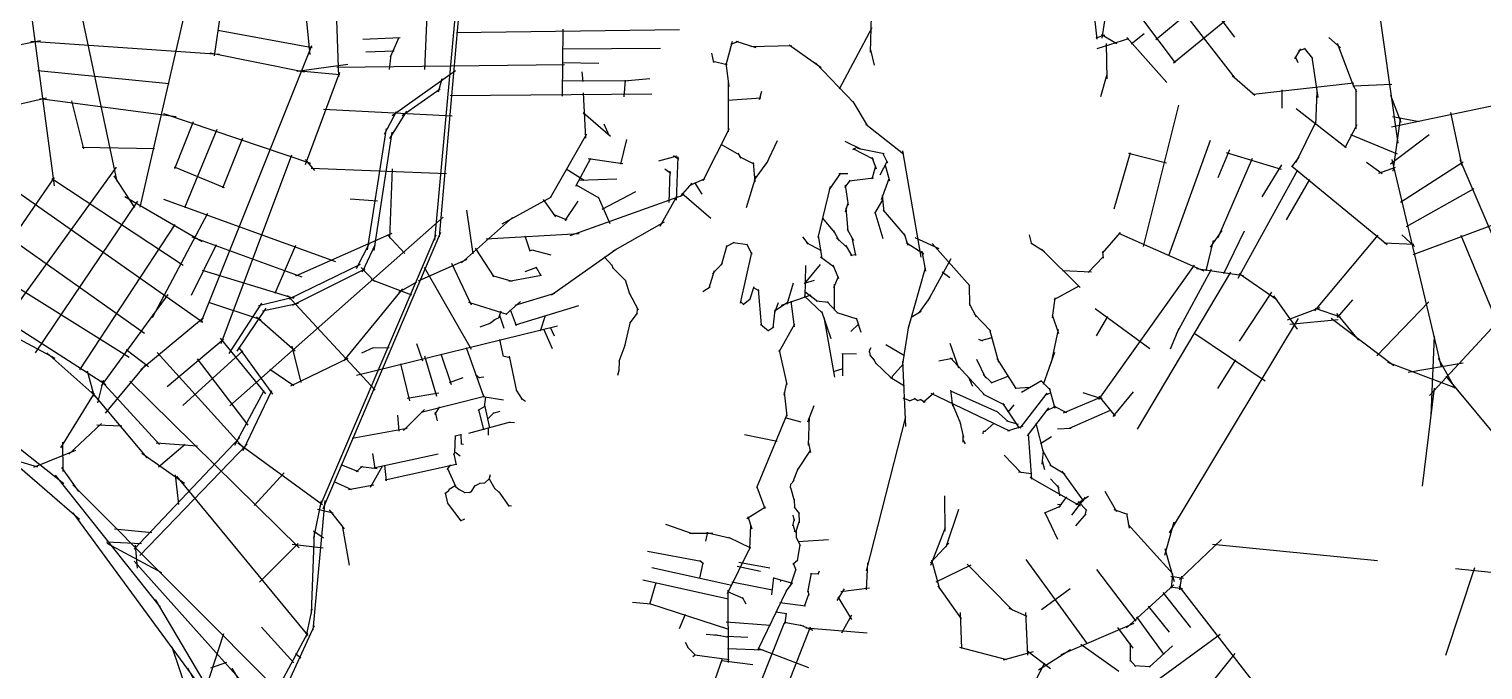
# Model space of a CAD drawing. Header units: inches. Extents: x 723427 to 759408, y 6910722 to 6968430.
# Drawn here: x 741542 to 744859, y 6944207 to 6945670 of the extents above; entities that cross this region are included whole.
import ezdxf

# ---------------------------------------------------------------- set-up
doc = ezdxf.new("R2010")
doc.units = ezdxf.units.IN
doc.header["$MEASUREMENT"] = 0

msp = doc.modelspace()

# ---------------------------------------------------------------- linework, layer by layer
for points in [[(741495.1, 6946093.6), (741599.4, 6945312.2)], [(742478.4, 6945195.8), (742542.5, 6945926.5)], [(742154.9, 6945892.3), (742182.5, 6945611.5)], [(742236.9, 6945886.6), (742248.3, 6945560.5)], [(742467.8, 6945188.1), (742530, 6945870.5)], [(742445.1, 6945577.4), (742454.8, 6945809)], [(740678.4, 6945774), (741805.6, 6944976)], [(741643.3, 6945792.5), (741742.5, 6945321.6)], [(743966.8, 6945749.1), (743978.3, 6945646.8)], [(743990.6, 6945649), (744005.9, 6945753.5)], [(744112.6, 6945646.1), (744227.2, 6945741.8)], [(744207, 6945763.8), (744292.5, 6945651.4)], [(744615.2, 6945758.6), (744665, 6945409)], [(741795.9, 6945263.5), (741902.1, 6945725.6)], [(741965.4, 6945608.2), (741980.1, 6945707.6)], [(744177.8, 6945705.2), (744292.7, 6945557.6)], [(742517.3, 6945661.4), (743026.1, 6945668.5)], [(742759, 6945516.3), (742760.9, 6945669.1)], [(743391.4, 6945533.4), (743465.4, 6945673.3)], [(743461.9, 6945617), (743464.4, 6945698.8)], [(744081.9, 6945691.5), (744157.1, 6945592.6)], [(744153, 6945592.4), (744270.2, 6945688.3)], [(741003.8, 6945530), (741568.3, 6945643.2)], [(741546.7, 6945641.7), (741977, 6945612.4)], [(741972.7, 6945667.1), (742188.1, 6945627.6)], [(742303.8, 6945646.2), (742388.5, 6945650.2)], [(742367, 6945606.4), (742386.9, 6945650.7)], [(743132.2, 6945587.8), (743146.9, 6945641.7)], [(743143.9, 6945635.1), (743160.9, 6945641.8)], [(743154.6, 6945641.9), (743200.2, 6945627.8)], [(743976.5, 6945649.2), (743996.6, 6945656.5)], [(743978.5, 6945624.9), (744050.8, 6945648.1)], [(743988.7, 6945656.8), (744023.4, 6945636.5)], [(743999.7, 6945636.6), (744000.6, 6945556.2)], [(744046.3, 6945650.1), (744137.6, 6945547.4)], [(744056.1, 6945636.1), (744085.7, 6945659.2)], [(744507.6, 6945650.5), (744533.6, 6945626.6)], [(744526.7, 6945637.1), (744564.6, 6945536.6)], [(741935, 6945001), (742187.7, 6945631.7)], [(741955.3, 6945615.6), (742170.3, 6945571.9)], [(742310.5, 6945617.7), (742375, 6945620.1)], [(742364.4, 6945577.6), (742368.3, 6945611)], [(742759, 6945624.4), (742982.9, 6945625.8)], [(743099.4, 6945614.6), (743103.3, 6945593.5)], [(743188.7, 6945629.9), (743282, 6945632.1)], [(743275.9, 6945633.7), (743349.2, 6945581.6)], [(743461.5, 6945622.4), (743470.5, 6945587.1)], [(744429.8, 6945601.9), (744443.2, 6945624.8)], [(744430.3, 6945607.1), (744436.6, 6945593.5)], [(744438, 6945619.9), (744452.4, 6945625.4)], [(744450.8, 6945626.3), (744470, 6945602.3)], [(744468.8, 6945605.7), (744482.4, 6945513.6)], [(741562, 6945575), (741862.2, 6945545.3)], [(742151.8, 6945575.1), (742251.3, 6945565.7)], [(742153.8, 6945573.5), (742269.4, 6945589.1)], [(742173.2, 6945360.3), (742251.1, 6945571)], [(742244.5, 6945582.9), (742764.1, 6945588.6)], [(742370.7, 6945472.1), (742515.3, 6945575)], [(742759.1, 6945593.4), (742842.4, 6945591.5)], [(742803.5, 6945572.3), (742805.7, 6945550.2)], [(743101.9, 6945596.5), (743135.1, 6945588.9)], [(743132.1, 6945592.1), (743138.6, 6945538.4)], [(743336.3, 6945592.5), (743423.6, 6945501.4)], [(744650.6, 6945446.8), (745234.1, 6945568.7)], [(742476.2, 6945526.2), (742484.4, 6945556.5)], [(742757.3, 6945551.3), (742909.8, 6945552)], [(742899.6, 6945551.2), (742958.1, 6945556.5)], [(742899.7, 6945515.2), (742902.8, 6945552.7)], [(743137.5, 6945435.3), (743138.1, 6945549.8)], [(743987.3, 6945515.8), (744002, 6945566.8)], [(744286.9, 6945563.5), (744338.4, 6945519.1)], [(744334.9, 6945520.8), (744564, 6945547.1)], [(744559.9, 6945547.3), (744570.6, 6945526.5)], [(744562.5, 6945540), (744650.7, 6945543.5)], [(741189.9, 6945527.1), (741939.1, 6945000.6)], [(741352.2, 6945460), (741582, 6945512.6)], [(741566.8, 6945511.4), (741878, 6945469.8)], [(741638.8, 6945505.9), (741666.7, 6945396.2)], [(742393.5, 6945472.2), (742480.2, 6945532.9)], [(742503.1, 6945518), (742962.7, 6945521.7)], [(742806.7, 6945524.3), (742811.6, 6945420.8)], [(743136.5, 6945507.3), (743211.7, 6945512.3)], [(743208.3, 6945509.2), (743213.7, 6945527.8)], [(743421.3, 6945504.1), (743453.8, 6945449.5)], [(744399.8, 6945531.1), (744399.9, 6945489.1)], [(744477.3, 6945451.2), (744481, 6945527.4)], [(744569.3, 6945441.6), (744569.5, 6945532.3)], [(744647.7, 6945518.7), (744671.8, 6945457.4)], [(741849.1, 6945476.8), (742184.3, 6945363.9)], [(742213.7, 6945486.9), (742507.2, 6945471.6)], [(742353.5, 6945429.6), (742380.2, 6945481.5)], [(742365.4, 6945419.8), (742403.8, 6945482)], [(742806.6, 6945478.8), (742868.6, 6945425.5)], [(744084.3, 6945173.4), (744164.8, 6945496.2)], [(744432.6, 6945488.2), (744546.7, 6945399.4)], [(744652.3, 6945469.8), (744713.2, 6945458.7)], [(744784.7, 6945478.8), (744810.9, 6945357.3)], [(741875.2, 6945351.2), (741917.4, 6945458.5)], [(741897.7, 6945262.1), (741971.4, 6945441.1)], [(742314.2, 6945166), (742358, 6945442.6)], [(742853.3, 6945453.2), (742865, 6945427.5)], [(743080.1, 6945323.9), (743139.9, 6945443)], [(743451, 6945452.7), (743537.1, 6945385)], [(744432.9, 6945365.6), (744478.7, 6945458.8)], [(744544.4, 6945399.1), (744571.9, 6945452.1)], [(744654.4, 6945345), (744670.8, 6945464.5)], [(741984.4, 6945307.4), (742030.3, 6945421.2)], [(742329.5, 6945164.3), (742371, 6945434.1)], [(742731.9, 6945285.2), (742814.6, 6945430.8)], [(742891.9, 6945361.2), (742905.8, 6945417.8)], [(743120.1, 6945407.2), (743161.5, 6945383.5)], [(743224.3, 6945362), (743249.7, 6945415.4)], [(743403, 6945413.6), (743440.6, 6945395.2)], [(744142.5, 6945153.2), (744237.7, 6945416.2)], [(744557.1, 6945428.8), (744663.4, 6945384.5)], [(744647.9, 6945362.3), (744736.3, 6945429.3)], [(744736.7, 6944833.4), (745288.4, 6945428.9)], [(741663.8, 6945400.3), (741828.4, 6945397.2)], [(741980.3, 6944952.4), (742141.9, 6945382.8)], [(742172.3, 6945372.2), (742193.2, 6945347)], [(742789.8, 6945311), (742824, 6945375)], [(742817.6, 6945373.9), (742896.7, 6945363)], [(742978.9, 6945369.2), (743020.9, 6945380.6)], [(743012.7, 6945381.3), (743024.6, 6945372.6)], [(743019.3, 6945279.1), (743022.8, 6945378.3)], [(743158.9, 6945386.3), (743165.7, 6945375.2)], [(743162, 6945378.7), (743195.8, 6945362.3)], [(743421.8, 6945395), (743432.1, 6945400.7)], [(743421.8, 6945396.9), (743468.6, 6945373)], [(743432.4, 6945397.7), (743492.6, 6945385.5)], [(743465.1, 6945376.9), (743474.6, 6945350.8)], [(743488.8, 6945387.1), (743500.4, 6945364.7)], [(743534.5, 6945391.9), (743576.4, 6945148.9)], [(744017.5, 6945259.1), (744054.6, 6945388.1)], [(744050.5, 6945386.5), (744136.7, 6945364.3)], [(744254.5, 6945330.6), (744281.7, 6945394.9)], [(744254.6, 6945194.1), (744333, 6945374.9)], [(744273.1, 6945387.9), (744398.9, 6945349.8)], [(744422.7, 6945355.5), (744439.8, 6945377.1)], [(744651.1, 6945371.6), (744763.3, 6944898.4)], [(744806, 6945372.1), (744917.8, 6945111)], [(741487.1, 6945001.7), (741741.7, 6945354.8)], [(741873.2, 6945355.5), (741987.1, 6945307.8)], [(742186.1, 6945352.1), (742494.4, 6945339.8)], [(742365, 6945192.5), (742371.6, 6945350.8)], [(742767.8, 6945350.6), (742808.6, 6945324.8)], [(742992.9, 6945350.6), (743006.5, 6945340.8)], [(743002.3, 6945273.7), (743004.9, 6945345.1)], [(743194, 6945364.9), (743197.6, 6945321)], [(743196.8, 6945325.9), (743227.6, 6945367.4)], [(743368.2, 6945303.8), (743393.8, 6945340.8)], [(743389.9, 6945339.8), (743410.1, 6945339.8)], [(743465.6, 6945327.5), (743474.1, 6945357.4)], [(743484, 6945336.6), (743500.2, 6945368.6)], [(743495.1, 6945359.2), (743504.9, 6945323.1)], [(744300.7, 6945101.3), (744436.9, 6945348.5)], [(744355.4, 6945286.5), (744400.3, 6945360)], [(744422.4, 6945357.8), (744640.4, 6945177.8)], [(744593.2, 6945365.7), (744628.6, 6945339.7)], [(744621.6, 6945340.8), (744659.4, 6945354.4)], [(744670.9, 6945274.8), (744813.6, 6945366.9)], [(741432.9, 6945089), (741600, 6945330.5)], [(741594.4, 6945328.5), (741893.8, 6945130.8)], [(741736, 6945334.9), (741782.5, 6945262.1)], [(742790.5, 6945314.2), (742842, 6945284.6)], [(742796.3, 6945324.9), (742883.1, 6945328.2)], [(743028.5, 6945287.3), (743055.2, 6945317.7)], [(743048.8, 6945312.6), (743084.5, 6945328.4)], [(743060.2, 6945319.4), (743077.3, 6945292.5)], [(743178.6, 6945262.1), (743201.2, 6945334.3)], [(743342.2, 6945194.2), (743370.9, 6945310.6)], [(743403.4, 6945307.9), (743416.1, 6945324.7)], [(743404, 6945313.3), (743410.6, 6945267.8)], [(743413, 6945323.1), (743468.4, 6945329.8)], [(743486.9, 6945281), (743504.6, 6945328.5)], [(744410.7, 6945234.5), (744463.7, 6945326.3)], [(744684.2, 6945218.7), (744838.7, 6945306)], [(741557.1, 6944931), (741790.4, 6945277.1)], [(741760.6, 6945287.9), (741937.2, 6945184.7)], [(741849.2, 6945281.2), (742241.4, 6945139.1)], [(742274.8, 6945282.4), (742337.1, 6945277.7)], [(742621.2, 6945225.2), (742733.8, 6945287)], [(742715.1, 6945280.9), (742743.2, 6945241.1)], [(742765.4, 6945232.5), (742794.7, 6945276.8)], [(742776.3, 6945198.9), (743033.9, 6945290.5)], [(742840.2, 6945286.4), (742866.8, 6945225.7)], [(742849.7, 6945259), (742926.4, 6945299)], [(742982.3, 6945219.6), (743020.8, 6945289.3)], [(743031.4, 6945294.8), (743097.9, 6945238.4)], [(743404.5, 6945252.6), (743410.9, 6945272.7)], [(743471.5, 6945248.4), (743490, 6945280.2)], [(743488.1, 6945290), (743492.4, 6945252.4)], [(741824.2, 6945011.5), (741950.5, 6945249.8)], [(742000.5, 6944809.8), (742487.1, 6945240)], [(742528.5, 6945136.4), (742645, 6945239.9)], [(742540.1, 6945256.3), (742554.4, 6945156.8)], [(742737.6, 6945247.4), (742768.7, 6945234)], [(743351.6, 6945239.2), (743380, 6945205.7)], [(743405.8, 6945261.3), (743409.9, 6945208.2)], [(743471.7, 6945252.2), (743489.9, 6945191.5)], [(743490.3, 6945256.5), (743540.3, 6945198.6)], [(744699.4, 6945155.1), (744940.8, 6945244.8)], [(741658.1, 6944891.8), (741875.5, 6945223.4)], [(742150.7, 6945106.3), (742370.5, 6945203.7)], [(742212.9, 6944576), (742481.3, 6945206.5)], [(742874.3, 6945162.7), (742992, 6945229.6)], [(743377.5, 6945209.9), (743389.3, 6945187.3)], [(743408.4, 6945213.2), (743422.7, 6945187.4)], [(743991.2, 6945158.3), (744032.2, 6945205.4)], [(744027.7, 6945204.2), (744221.9, 6945118.3)], [(744237.6, 6945172.1), (744264.3, 6945210.2)], [(744267.5, 6945111.8), (744314.6, 6945209.1)], [(741359.6, 6945177.7), (741771, 6944920.9)], [(741913, 6945062.1), (741969.7, 6945178.2)], [(741913.5, 6945195.5), (742164.2, 6945104.5)], [(742103.5, 6945066.8), (742150.5, 6945176.7)], [(742206.2, 6944581.2), (742471.1, 6945200.3)], [(742289, 6945123), (742319.7, 6945182.9)], [(742302.7, 6945115.8), (742332.1, 6945177.2)], [(742360.1, 6945200), (742399.7, 6945157.5)], [(742585.1, 6945190.8), (742797, 6945203.1)], [(742673.3, 6945197.7), (742685, 6945163.2)], [(743121.6, 6945130.8), (743134.6, 6945176.2)], [(743132.8, 6945173.6), (743151.5, 6945183.1)], [(743148.3, 6945182.3), (743181, 6945178.3)], [(743178.9, 6945179.5), (743191.1, 6945156.3)], [(743307, 6945195.7), (743319.7, 6945178.8)], [(743315.1, 6945182.8), (743349.3, 6945164.1)], [(743342.3, 6945198.6), (743351.1, 6945146.4)], [(743384.5, 6945193.2), (743409.7, 6945169.5)], [(743404.6, 6945176.5), (743418.9, 6945151.9)], [(743419.3, 6945194.2), (743427.8, 6945153.1)], [(743538.6, 6945202.5), (743547, 6945176.5)], [(743543.5, 6945182.2), (743583.1, 6945156.4)], [(743563, 6945193.8), (743617.5, 6945168.9)], [(743602.2, 6945180.4), (743688, 6945083.5)], [(743823.5, 6945200.2), (743829.2, 6945178.8)], [(743827.2, 6945182), (743859, 6945162.2)], [(744227.4, 6945117.8), (744244, 6945187.3)], [(744475.1, 6945026.7), (744620.1, 6945199.1)], [(744633.2, 6945181.6), (744701.4, 6945179)], [(744674, 6945199.7), (744702.6, 6945173.8)], [(744808.8, 6945199.2), (744884.1, 6945015.8)], [(742431, 6945094.8), (742541.9, 6945144.4)], [(742559.8, 6945169.4), (742602.4, 6945104.4)], [(742684.1, 6945163.5), (742690.7, 6945165.9)], [(742689.3, 6945165.8), (742732.2, 6945154.4)], [(742733.9, 6945063), (742881.4, 6945167.3)], [(742854.1, 6945149.6), (742872.2, 6945130.3)], [(743165.4, 6945044.1), (743190.9, 6945160.1)], [(743347.5, 6945150), (743378.7, 6945127.1)], [(743416.2, 6945153.4), (743429.1, 6945155.4)], [(743579.2, 6945162.9), (743587.5, 6945117.5)], [(743593.2, 6945050), (743645.8, 6945146.1)], [(743851.9, 6945167.3), (743940.2, 6945079.7)], [(743958.6, 6945114.2), (743992.7, 6945149.6)], [(743991.2, 6945162.2), (743992.5, 6945146.7)], [(741937.3, 6945119.8), (742146.4, 6945055.5)], [(742135.9, 6945054.1), (742298.4, 6945133.1)], [(742143.5, 6945039.6), (742309.1, 6945122.8)], [(742299.9, 6945125.7), (742330, 6945093.6)], [(742443.8, 6945126.1), (742551.1, 6944939.5)], [(742506, 6945135.7), (742551.1, 6945040.1)], [(742599, 6945107.2), (742644.1, 6945094)], [(742636.8, 6945094.5), (742711.3, 6945108.3)], [(742673.8, 6945116.7), (742700.5, 6945126.6)], [(742698, 6945127.4), (742709.5, 6945107.1)], [(742870.8, 6945132.4), (742875, 6945123.1)], [(742873.3, 6945125.8), (742903.7, 6945095.1)], [(743093.9, 6945079.2), (743105.6, 6945118.6)], [(743101.6, 6945111.3), (743124.2, 6945135.2)], [(743311.1, 6945088.5), (743348, 6945132.4)], [(743312.4, 6945056.8), (743314.2, 6945130.3)], [(743376, 6945131.8), (743388.5, 6945100.3)], [(743378.2, 6945079.7), (743388.6, 6945105.1)], [(743548.6, 6944988.1), (743587.3, 6945124.6)], [(743625.1, 6945115.5), (743642.6, 6945103.1)], [(743899.6, 6945118.7), (743965.6, 6945115.6)], [(743983, 6944824.5), (744200.6, 6945130.7)], [(744070.5, 6944756.8), (744283.5, 6945114.6)], [(744159.6, 6944974.2), (744239.7, 6945121.5)], [(744205.8, 6945123.6), (744313, 6945107.4)], [(744302.4, 6945112.1), (744388.5, 6945052.8)], [(742261.4, 6944913.3), (742395.1, 6945076.9)], [(742322.8, 6945097.8), (742414.5, 6945062.9)], [(742385.7, 6945069.4), (742426.6, 6945092.5)], [(742902.4, 6945097.2), (742912.3, 6945065.6)], [(743079.3, 6945071.1), (743096, 6945081.8)], [(743186.5, 6945051.7), (743196.2, 6945082.2)], [(743194, 6945079.9), (743206.7, 6945073.4)], [(743205.6, 6945075.7), (743212, 6944994.4)], [(743271.4, 6945042.1), (743285.9, 6945090.5)], [(743311.2, 6945089.5), (743334.3, 6945096.9)], [(743311.8, 6945070.7), (743340.7, 6945048.5)], [(743379.6, 6945028.4), (743379.6, 6945087.2)], [(743686.8, 6945085.8), (743687.7, 6945039.2)], [(743880.9, 6945052.6), (743937.5, 6945083.6)], [(741331.2, 6945063.5), (741600.9, 6944918.3)], [(741420.7, 6945048.5), (741717.3, 6944858.7)], [(741707.7, 6944855.2), (741859.8, 6945063.8)], [(741951.4, 6945046.6), (742071, 6945006.6)], [(741998.7, 6944929), (742073.6, 6945043.9)], [(742065.5, 6945038.9), (742148, 6945058.5)], [(742075, 6945026.3), (742157, 6945044.5)], [(742132, 6945062), (742331.8, 6944845.9)], [(742544.7, 6945046.1), (742632.3, 6945019.2)], [(742629.8, 6945018), (742663.2, 6945047.7)], [(742651.4, 6945039.9), (742741.8, 6945066.8)], [(742652.1, 6944994.7), (742796.5, 6945038.5)], [(742910.7, 6945068.9), (742931.9, 6945028.9)], [(743165.1, 6945048.1), (743172.8, 6945040.6)], [(743171.2, 6945040.9), (743187.6, 6945053.7)], [(743243, 6945027), (743274, 6945047.1)], [(743243.2, 6945023), (743252.1, 6945046)], [(743259.1, 6945039.8), (743326.4, 6945063.5)], [(743280.2, 6945048.9), (743288, 6944989.8)], [(743310.8, 6945061.1), (743352.4, 6945021.4)], [(743337.5, 6945049.5), (743365.9, 6945046.1)], [(743362.5, 6945047.6), (743387.6, 6945021.3)], [(743572.8, 6945022.3), (743598.1, 6945057.4)], [(743687, 6945043.2), (743702.5, 6945013)], [(743877.2, 6945010.5), (743883.3, 6945056.2)], [(744303.6, 6944957.3), (744377.2, 6945068.9)], [(744381, 6945060.7), (744435.1, 6944985.1)], [(744526.9, 6945011.2), (744561.9, 6945051.6)], [(744617, 6944923.8), (744735.1, 6945047.1)], [(741797.2, 6944892.7), (741940, 6945011.4)], [(742017.3, 6944935), (742083.3, 6945032.7)], [(742061.4, 6945013.2), (742149.6, 6944935.1)], [(742592.9, 6944997.8), (742604.7, 6945007.2)], [(742603.2, 6945006.3), (742617.9, 6945013.1)], [(742613.9, 6945010.5), (742619.3, 6945026.5)], [(742615.3, 6945016.6), (742625.3, 6944987.5)], [(742639.8, 6945029.8), (742653.7, 6944993.5)], [(742708.9, 6944980.9), (742720.4, 6945016.4)], [(742913.2, 6944999.2), (742930.5, 6945021.4)], [(742929.6, 6945019.2), (742930.6, 6945032.6)], [(743239.4, 6944987.9), (743244.5, 6945029.2)], [(743350.1, 6945026), (743371.1, 6944963.4)], [(743355.5, 6945012.2), (743379.8, 6944875.7)], [(743385.1, 6945022.5), (743430.7, 6945008.3)], [(743428.8, 6945010.9), (743439.9, 6944977.9)], [(743554.9, 6945011.9), (743577.1, 6945025.6)], [(743698, 6945019.9), (743736.1, 6944980.2)], [(743876, 6945017.7), (743890.3, 6944975.2)], [(743974.3, 6945032.2), (744098.7, 6944941)], [(743977.4, 6944969.4), (744003.2, 6945013.5)], [(744143.5, 6944520.1), (744438.4, 6945009.1)], [(744412.7, 6945006.5), (744487.3, 6945034.5)], [(744418.1, 6944996.5), (744528.9, 6945007.2)], [(744476.5, 6945032.6), (744533.2, 6945013.2)], [(744513, 6945009.6), (744655.4, 6944901.8)], [(744524.5, 6945020.7), (744575.3, 6944959.9)], [(742289.2, 6944879.8), (742748, 6944992.2)], [(742571.7, 6944990.1), (742594.3, 6944998.7)], [(742715.7, 6944985.8), (742735.5, 6944940.7)], [(742731.3, 6944989.5), (742740.3, 6944969.9)], [(742901.3, 6944945.7), (742914.1, 6945001.2)], [(743210.7, 6944996.6), (743229.1, 6944980.9)], [(743227.2, 6944980.8), (743241.1, 6944990.1)], [(743253.2, 6944932.9), (743289.2, 6944996.7)], [(743416.8, 6944979.2), (743434.7, 6944996.6)], [(743534.7, 6944900.2), (743549.2, 6944992.2)], [(743733.5, 6944984), (743753.6, 6944909.7)], [(743874.7, 6944908.9), (743890.3, 6944984.1)], [(744146.5, 6944940.1), (744165.8, 6944987.5)], [(744199.7, 6944976.5), (744362.2, 6944866.8)], [(741764.1, 6944938.7), (741814.7, 6944900)], [(741857.2, 6944853.8), (741986.2, 6944962.3)], [(741978, 6944964.3), (742081.6, 6944837.3)], [(742020, 6944943.4), (742097.5, 6944836.6)], [(742141.7, 6944945.8), (742162.2, 6944862.9)], [(742301.8, 6944930.8), (742328.4, 6944942.9)], [(742326.4, 6944942.6), (742363.5, 6944942.9)], [(742426.4, 6944952.1), (742439.5, 6944912.7)], [(742539.6, 6944943.2), (742580, 6944830)], [(742615.6, 6944961.2), (742624.1, 6944922.7)], [(742888.5, 6944912), (742902, 6944948.1)], [(743459.7, 6944931.7), (743460.5, 6944938.4)], [(743459.8, 6944936.2), (743463.1, 6944943.1)], [(743496.7, 6944950.1), (743539.3, 6944924.7)], [(743642.6, 6944953), (743662.5, 6944896.3)], [(743708.3, 6944962.1), (743717.3, 6944958.4)], [(743713.4, 6944958.9), (743739, 6944966)], [(744740.9, 6944788.1), (744748.1, 6944969.2)], [(741582.7, 6944930.6), (741692.7, 6944833.8)], [(741834.3, 6944931.5), (742029.8, 6944715.5)], [(741893.2, 6944810.6), (742029.7, 6944935.7)], [(741925.7, 6944917.1), (742041.3, 6944765.8)], [(742139.3, 6944855.9), (742269.9, 6944918.8)], [(742389.8, 6944905.9), (742409.8, 6944821.4)], [(742444, 6944924.2), (742472.1, 6944831.7)], [(742481.9, 6944928.3), (742505.4, 6944858.7)], [(742622.7, 6944924.2), (742639.6, 6944920.5)], [(742637.6, 6944923.1), (742654.6, 6944843.3)], [(742888.2, 6944889.2), (742888.9, 6944913.5)], [(743253.7, 6944937), (743271, 6944858.8)], [(743396.1, 6944929.4), (743430.2, 6944928.7)], [(743398.3, 6944878.5), (743398.3, 6944929.6)], [(743459.7, 6944933), (743461.3, 6944923.6)], [(743460.6, 6944925.3), (743470.4, 6944914.1)], [(743468.9, 6944916.4), (743474.4, 6944905.7)], [(743473.1, 6944907.8), (743507.8, 6944874.6)], [(743511.1, 6944876.5), (743536.6, 6944905)], [(743534.5, 6944912.1), (743541.9, 6944762.7)], [(743617.8, 6944912.4), (743648.6, 6944918.5)], [(743644.4, 6944919.7), (743722.5, 6944833.9)], [(743703.3, 6944916.2), (743724.1, 6944874)], [(743750.3, 6944917.7), (743793.6, 6944849.5)], [(743856.3, 6944859.7), (743882.1, 6944932.5)], [(744254.1, 6944849.5), (744295.1, 6944914.9)], [(744641.4, 6944909.3), (744798.7, 6944850.6)], [(744688.1, 6944886.7), (744813.5, 6944908.4)], [(744757, 6944918.6), (744794.4, 6944849.9)], [(741675.2, 6944889.9), (741690.8, 6944831.1)], [(741717, 6944793), (741807.5, 6944902.2)], [(742091.9, 6944893.2), (742146.1, 6944856.6)], [(742501.5, 6944863.4), (742532.6, 6944874.2)], [(742560.5, 6944881.5), (742569.5, 6944873.7)], [(742567.2, 6944874.7), (742579.9, 6944876.3)], [(742885.4, 6944879.6), (742888.5, 6944891.6)], [(743377.1, 6944888.4), (743399.3, 6944895)], [(743506.9, 6944875.3), (743539.6, 6944855.9)], [(743511.4, 6944871.7), (743511.9, 6944878.6)], [(743684.6, 6944877.2), (743694.5, 6944855)], [(743718.6, 6944881.5), (743738.3, 6944862.1)], [(743736.8, 6944862.3), (743775.8, 6944877.8)], [(744773.9, 6944877.8), (744913.6, 6944710.4)], [(741614.9, 6944713.9), (741691.9, 6944838.8)], [(741684.1, 6944842.5), (741810.6, 6944691.4)], [(741699.2, 6944816.7), (741711.9, 6944868.6)], [(741706.6, 6944867.1), (741839.7, 6944721.7)], [(741772.3, 6944866.2), (742158.6, 6944486.3)], [(742011.5, 6944720.5), (742078.7, 6944844.8)], [(742030.4, 6944708.3), (742096.5, 6944845.2)], [(742404.7, 6944827.4), (742477, 6944839.5)], [(742653.8, 6944845.9), (742667.1, 6944824.3)], [(743264.6, 6944834.6), (743271, 6944862.6)], [(743265.2, 6944841.3), (743270.6, 6944786.4)], [(743581.7, 6944818.1), (743606.2, 6944839.9)], [(743599.5, 6944839.1), (743779.2, 6944752.8)], [(743644.1, 6944844.1), (743751.2, 6944796.5)], [(743644.5, 6944845.3), (743649, 6944809.1)], [(743791.8, 6944850.4), (743826.3, 6944852.5)], [(743802.9, 6944759.2), (743865.1, 6944838.9)], [(743806.6, 6944841.4), (743852.1, 6944868)], [(743850.3, 6944868), (743872.3, 6944845.9)], [(743859.9, 6944834.3), (743873.6, 6944840.5)], [(743869.2, 6944851.3), (743882.1, 6944804.8)], [(743945.9, 6944840.7), (743990.3, 6944826.1)], [(744015.4, 6944785.8), (744061.5, 6944841.7)], [(744721.3, 6944626.9), (744748.6, 6944850.2)], [(742436.4, 6944795.6), (742580.9, 6944831.7)], [(742468.3, 6944790.3), (742479.2, 6944807.6)], [(742567.1, 6944800.3), (742582.8, 6944809.2)], [(742577.3, 6944830.9), (742624.8, 6944823.9)], [(742581.5, 6944811.4), (742593, 6944760.1)], [(742581.6, 6944807.8), (742584.3, 6944830.3)], [(742665.4, 6944826.5), (742674.8, 6944820.7)], [(743319.2, 6944773.7), (743333, 6944810.7)], [(743535.8, 6944828.1), (743552, 6944821.7)], [(743550.4, 6944821.7), (743563.9, 6944826.9)], [(743561.7, 6944827.3), (743569.6, 6944822.1)], [(743568.4, 6944822.4), (743576.9, 6944824.6)], [(743575.2, 6944825), (743586.6, 6944818.2)], [(743646.3, 6944818.7), (743666.8, 6944769.7)], [(743718.6, 6944836.7), (743767.8, 6944811.9)], [(743763.2, 6944815.9), (743801, 6944759.2)], [(743776.1, 6944795.5), (743789.2, 6944811.9)], [(743819.9, 6944741.1), (743868.7, 6944805.3)], [(743862.3, 6944798.5), (743884.6, 6944808.9)], [(743879.2, 6944810), (743909.1, 6944794.7)], [(743902.3, 6944793.9), (743989.1, 6944830.5)], [(743982.8, 6944831.8), (744019.8, 6944786.1)], [(742382.9, 6944788.4), (742385.6, 6944752.3)], [(742396.3, 6944753.9), (742444, 6944801.8)], [(742469, 6944795.3), (742473.4, 6944776)], [(742545.6, 6944747.5), (742640.4, 6944773.3)], [(742567.8, 6944801.4), (742579.1, 6944755.3)], [(742588.4, 6944779.3), (742603.6, 6944794.6)], [(742601, 6944792.9), (742617.2, 6944797.9)], [(742637.5, 6944772.9), (742649.9, 6944772.2)], [(743202.5, 6944623.4), (743270.7, 6944788.9)], [(743266.3, 6944783), (743303.2, 6944773.2)], [(743320.7, 6944720.1), (743322.3, 6944784.3)], [(743452.8, 6944433.8), (743542.3, 6944785.2)], [(743665, 6944776.5), (743674.2, 6944738)], [(743749.3, 6944798), (743776, 6944773.9)], [(743772, 6944776), (743798.7, 6944767.8)], [(743915.5, 6944758.6), (744009.6, 6944800.1)], [(741435.2, 6944742.9), (741657.5, 6944551)], [(741445.6, 6944771.9), (741622, 6944632.7)], [(741632.7, 6944699.4), (741707.4, 6944769.9)], [(741697.1, 6944766.9), (741754.3, 6944764.2)], [(742279.1, 6944735.9), (742405, 6944759.2)], [(742513.6, 6944703.7), (742514.9, 6944742.1)], [(742513.8, 6944741.4), (742527.7, 6944744.6)], [(742527.4, 6944745.2), (742527.8, 6944722.1)], [(742590.4, 6944743), (742590.6, 6944760.3)], [(743174.3, 6944744.7), (743248.7, 6944729.5)], [(743673.4, 6944727.2), (743673.4, 6944744.8)], [(743718.5, 6944746.1), (743719.2, 6944752.3)], [(743718.7, 6944752), (743724.4, 6944752.4)], [(743723.5, 6944752), (743744.2, 6944770.7)], [(743775.1, 6944753.2), (743810.3, 6944764.1)], [(743821.5, 6944745.8), (743828.7, 6944642.3)], [(743839.1, 6944769.4), (743856.4, 6944701)], [(743849.5, 6944723.9), (743875, 6944740.2)], [(743888.1, 6944757.1), (743919.6, 6944759.3)], [(741552.9, 6944670.2), (741649.2, 6944708.4)], [(741618.5, 6944727.2), (741619.6, 6944660.3)], [(741782.2, 6944483.2), (742022.8, 6944737.6)], [(741795.2, 6944468.3), (742039.7, 6944722.3)], [(741832.4, 6944725.7), (741926.5, 6944718.7)], [(741837.8, 6944670.9), (741898.6, 6944722.7)], [(742018.8, 6944725.5), (742211.7, 6944584.9)], [(742527.5, 6944723.2), (742533.3, 6944722.1)], [(743295.1, 6944663), (743325, 6944707.8)], [(743319.9, 6944727.7), (743324.7, 6944703.4)], [(743672.4, 6944732.7), (743678, 6944723)], [(743853.6, 6944676.5), (743856.4, 6944707)], [(743853.8, 6944708.4), (743873.3, 6944673.6)], [(741488.1, 6944693.1), (741561.4, 6944670.6)], [(741799.2, 6944702.2), (741897.1, 6944633.2)], [(742253.4, 6944676.3), (742293.1, 6944660)], [(742321.3, 6944624.6), (742349.3, 6944673.8)], [(742324.8, 6944667.5), (742475.2, 6944700.7)], [(742325.5, 6944700.9), (742331, 6944667.2)], [(742353, 6944674.9), (742356.9, 6944638.9)], [(742354.7, 6944640.8), (742516.9, 6944676.7)], [(742496.2, 6944664.8), (742504.4, 6944675.3)], [(742511.5, 6944699.7), (742516.5, 6944675.5)], [(742511.6, 6944698.6), (742514, 6944705.4)], [(742513.3, 6944705.3), (742525.5, 6944696.1)], [(743766.7, 6944697.5), (743804.6, 6944657.8)], [(743853.2, 6944684.2), (743858.7, 6944664.4)], [(743871.1, 6944675.3), (743905, 6944655.1)], [(741601.5, 6944652.1), (741841.5, 6944350.8)], [(741616.4, 6944669.3), (741654.8, 6944614.8)], [(741875.4, 6944652.5), (741883, 6944585)], [(741878.4, 6944649.1), (742177.9, 6944285.6)], [(742055.8, 6944582.7), (742124, 6944657.1)], [(742288.4, 6944659.4), (742302.7, 6944671.9)], [(742298.7, 6944671.3), (742336.1, 6944667.1)], [(742496.5, 6944666.6), (742515.9, 6944624.9)], [(742580.9, 6944633.8), (742593, 6944643.8)], [(742591.7, 6944643.1), (742605.1, 6944620.6)], [(742592, 6944641.8), (742594.7, 6944653)], [(743279.3, 6944630.7), (743287.3, 6944639.8)], [(743285.6, 6944637.4), (743297, 6944666.9)], [(743799.7, 6944659.6), (743828.9, 6944655.6)], [(743825.1, 6944646.9), (743939.9, 6944581.5)], [(743872.6, 6944643), (743891.9, 6944622.4)], [(743898.5, 6944660.9), (743947.4, 6944592.7)], [(741641.9, 6944629.7), (742127.9, 6944142.3)], [(742237.3, 6944637.2), (742277.8, 6944619.4)], [(742271.3, 6944618.9), (742328.6, 6944629.8)], [(742491.1, 6944610.2), (742499.9, 6944616.6)], [(742491.3, 6944611.3), (742496.6, 6944587.8)], [(742499.2, 6944615.6), (742501.4, 6944620.2)], [(742500.7, 6944619.5), (742514.7, 6944628.3)], [(742515.4, 6944625.6), (742523.6, 6944619.2)], [(742521.1, 6944620.7), (742536.1, 6944612.3)], [(742535.1, 6944612.5), (742547.3, 6944612.6)], [(742545.9, 6944612.4), (742552.3, 6944614.7)], [(742551.9, 6944614.4), (742559.8, 6944628.1)], [(742559.1, 6944627.4), (742571, 6944633.8)], [(742569.3, 6944633.3), (742582.3, 6944634.2)], [(742603.7, 6944622.3), (742614.8, 6944612.2)], [(742613.6, 6944613.5), (742637.4, 6944580.5)], [(743202.5, 6944625.4), (743220.7, 6944575.7)], [(743279.2, 6944623.9), (743287.8, 6944593.7)], [(743279.4, 6944622.6), (743279.8, 6944631.8)], [(743888.9, 6944628), (743893, 6944604.7)], [(743996.5, 6944615.5), (744023.2, 6944568.6)], [(742190.6, 6944297.8), (742218, 6944593.8)], [(742191.9, 6944508.2), (742209.4, 6944593.1)], [(742200.5, 6944574.4), (742235.9, 6944566.1)], [(742496.2, 6944588.8), (742527.3, 6944547.2)], [(742634.2, 6944583), (742642.5, 6944581.5)], [(743179.7, 6944553), (743222, 6944579.4)], [(743287.5, 6944597), (743288.2, 6944577.2)], [(743287.6, 6944579.1), (743299, 6944564.3)], [(743630.3, 6944604.7), (743631.7, 6944523.8)], [(743634.6, 6944488), (743663, 6944574.4)], [(743858.4, 6944565.9), (743895.3, 6944580.8)], [(743888.4, 6944585.9), (743898.2, 6944584.8)], [(743891.6, 6944578.3), (743909.8, 6944602.1)], [(743921.4, 6944560.8), (743952.5, 6944601.8)], [(743930.3, 6944585.1), (743958.9, 6944604.2)], [(743935.3, 6944591.9), (743955.4, 6944571.4)], [(743951.8, 6944559.7), (743954.3, 6944573.5)], [(744016.8, 6944573.4), (744048.1, 6944562.5)], [(741642.1, 6944566), (741920.6, 6944186.5)], [(742226.8, 6944572.5), (742261.5, 6944529.2)], [(742526.3, 6944547.5), (742536.4, 6944552.3)], [(743181.6, 6944557.5), (743190.7, 6944529.5)], [(743284.8, 6944560.4), (743287.8, 6944547.4)], [(743284.9, 6944536.1), (743288.4, 6944552.3)], [(743291.5, 6944521.6), (743299.4, 6944545.6)], [(743298.4, 6944566.5), (743298.8, 6944543.3)], [(743859.8, 6944566.8), (743888.3, 6944505.6)], [(743930.4, 6944536.5), (743953.4, 6944563.7)], [(744045.7, 6944564.4), (744052.2, 6944530.8)], [(744133.4, 6944469.5), (744154.6, 6944545.6)], [(741737.3, 6944529.1), (741822.5, 6944521.2)], [(742186.8, 6944336.3), (742193.8, 6944521)], [(742191.5, 6944524.4), (742213.9, 6944508.8)], [(742256.3, 6944537.2), (742272.3, 6944446.2)], [(742994.2, 6944539.7), (743055.2, 6944518.7)], [(743048.6, 6944519.6), (743101.8, 6944519.7)], [(743086.3, 6944501.3), (743090.9, 6944521.5)], [(743087.8, 6944520.7), (743142.8, 6944508.3)], [(743138.1, 6944509.9), (743187.7, 6944485.6)], [(743186.5, 6944483.6), (743188.5, 6944537.1)], [(743284.7, 6944539.4), (743289, 6944523.8)], [(743287.8, 6944525.7), (743293.2, 6944521.2)], [(743292.5, 6944510.2), (743301.7, 6944490.9)], [(743292.8, 6944509.1), (743292.8, 6944526.4)], [(743599.6, 6944446.4), (743633.1, 6944532.1)], [(744049.5, 6944539.1), (744151.6, 6944426.3)], [(741718.7, 6944499.7), (741798.9, 6944495.7)], [(741720, 6944496.5), (741844.3, 6944429.5)], [(741784.6, 6944492.1), (741789.1, 6944439.7)], [(742067.7, 6944407.9), (742156, 6944496.1)], [(742142.7, 6944494), (742213.3, 6944486)], [(742953.2, 6944478.7), (743075.4, 6944455.8)], [(743135.4, 6944381.9), (743188.2, 6944488.3)], [(743295.6, 6944457), (743301.5, 6944492.7)], [(743296.5, 6944500.6), (743365.6, 6944504.7)], [(743598.9, 6944451.5), (743640.3, 6944496.5)], [(744133.5, 6944484.2), (744154.2, 6944409.1)], [(744166.8, 6944413.6), (744262.7, 6944505.3)], [(744241.8, 6944494.4), (744618.2, 6944457.4)], [(741782.1, 6944455.6), (742020.5, 6944188.2)], [(742963.3, 6944441.2), (743145.3, 6944401)], [(743072.1, 6944457.1), (743080.5, 6944449.9)], [(743072.6, 6944416.5), (743080, 6944451.5)], [(743158, 6944443.9), (743210.6, 6944432.9)], [(743161.1, 6944453.2), (743231.8, 6944440.4)], [(743284.7, 6944448.5), (743296.3, 6944458.3)], [(743285, 6944450.7), (743291.5, 6944435.5)], [(743452.9, 6944390.2), (743455.5, 6944451.4)], [(743601.1, 6944458.7), (743619.2, 6944392.2)], [(743611.2, 6944408), (743691.1, 6944447.4)], [(743682.5, 6944448.5), (743786.5, 6944342.9)], [(743815.8, 6944459), (743956.4, 6944266.8)], [(744839.6, 6944440.5), (744773.8, 6944240.1)], [(742942.3, 6944413), (743137.9, 6944369.6)], [(743145.3, 6944408.2), (743238.3, 6944389.9)], [(743236.6, 6944378.5), (743241, 6944417.9)], [(743240.5, 6944417.7), (743283.6, 6944405.3)], [(743256.8, 6944408.8), (743258.6, 6944413.5)], [(743279.5, 6944399.2), (743291.6, 6944436)], [(743318.8, 6944384.9), (743327.3, 6944428.4)], [(743324.7, 6944427.7), (743343.7, 6944426.7)], [(743342.6, 6944425.9), (743345.1, 6944433.7)], [(743977.5, 6944436.5), (744067.3, 6944318.4)], [(744146.7, 6944421.2), (744176, 6944416.6)], [(744148.4, 6944393.7), (744151.5, 6944424.9)], [(744167.6, 6944390.2), (744171.9, 6944421.3)], [(744796, 6944438.7), (745053.4, 6944412.4)], [(742958.7, 6944357.5), (742973, 6944406.9)], [(743135.4, 6944386.3), (743170.7, 6944370.8)], [(743136.1, 6944389.1), (743136.8, 6944224.2)], [(743204.9, 6944252.6), (743270.8, 6944389.3)], [(743269.5, 6944387.3), (743283.8, 6944406.1)], [(743311.5, 6944353), (743321.2, 6944380)], [(743319.1, 6944389.2), (743321, 6944377.8)], [(743385.8, 6944365.7), (743402.7, 6944392.7)], [(743387.1, 6944374.4), (743418.1, 6944322.8)], [(743394.2, 6944386), (743459.3, 6944394.9)], [(743615, 6944399.4), (743668.9, 6944324.1)], [(743851.8, 6944345.3), (743916.9, 6944393)], [(744045.6, 6944303.7), (744153.9, 6944401.5)], [(744129, 6944384.3), (744191.4, 6944304.4)], [(744146, 6944397.2), (744173.8, 6944393.5)], [(744165.3, 6944398.3), (744343.5, 6944168.2)], [(741829.7, 6944368), (742071.6, 6943958.7)], [(742174.8, 6944282.5), (742188.1, 6944346.1)], [(742918.6, 6944362.3), (742960.8, 6944358.4)], [(742957.6, 6944358.9), (743137.5, 6944300.2)], [(743169, 6944373.1), (743177.5, 6944358.5)], [(743254.8, 6944361.2), (743313.2, 6944353.4)], [(743777.4, 6944348.2), (743818.1, 6944330.4)], [(744095.2, 6944352.6), (744143, 6944293.9)], [(742122.5, 6944154.3), (742193.2, 6944308.9)], [(743025.9, 6944301.9), (743039.8, 6944334.9)], [(743040.1, 6943747.4), (743264.5, 6944313.3)], [(743132.6, 6944317.1), (743233.7, 6944309.6)], [(743245.2, 6944339.6), (743270.8, 6944336.1)], [(743263.5, 6944312.5), (743269.1, 6944316.1)], [(743265.2, 6944316.5), (743309.8, 6944307.8)], [(743266.8, 6944313.9), (743270.4, 6944336.6)], [(743301, 6944310), (743330, 6944297.8)], [(743396.3, 6944292), (743419, 6944333)], [(743666.2, 6944338.2), (743669, 6944256.2)], [(743815.7, 6944338.1), (743820.1, 6944241.4)], [(743896.6, 6944242.6), (744063, 6944314.2)], [(744068.8, 6944328.6), (744130.8, 6944242.7)], [(741944.6, 6944161.7), (741986.7, 6944290.2)], [(742072.8, 6944305.1), (742146.2, 6944223.2)], [(742112.7, 6944170), (742178.2, 6944291.9)], [(743087.1, 6944288.9), (743120.6, 6944286)], [(743107, 6944287.9), (743138, 6944282.5)], [(743117.1, 6943773.9), (743325.1, 6944305.4)], [(743134.4, 6944284.2), (743182, 6944282.1)], [(743314.2, 6944303.1), (743454.4, 6944291.9)], [(744022.5, 6944115.6), (744259.7, 6944289)], [(744025.2, 6944303.8), (744059.9, 6944257)], [(741868.2, 6944260.2), (741900, 6944166.1)], [(742149.9, 6944245.2), (742162.1, 6944235)], [(743039.1, 6944271), (743045.7, 6944257.5)], [(743044.4, 6944259.2), (743062.2, 6944240.9)], [(743056.5, 6944238), (743062.4, 6944242.2)], [(743060.7, 6944241.7), (743139.2, 6944230.9)], [(743135.6, 6944256.6), (743217.2, 6944253.5)], [(743204.7, 6944257.2), (743320.2, 6944212.7)], [(743664.8, 6944259), (743772.3, 6944231)], [(743764.8, 6944230.6), (743833.6, 6944249.5)], [(743818.2, 6944251.7), (743872.2, 6944210.5)], [(743844.9, 6944207.5), (743917.7, 6944254.1)], [(743941.6, 6944266.1), (744028.4, 6944204.8)], [(743972.5, 6943843.9), (744293.8, 6944245.1)], [(744054.8, 6944226.4), (744055.1, 6944267.3)], [(744097.4, 6944213.8), (744151, 6944262.7)], [(741903.9, 6944212.1), (742043.5, 6943954.6)], [(741957.3, 6944211.9), (741993.7, 6944225.2)], [(742004.6, 6944211.4), (742103.6, 6944043.5)], [(742980.7, 6943821.7), (743124.3, 6944233.7)], [(743121.7, 6944228.7), (743193.6, 6944219.9)], [(743726, 6943965.7), (743859.5, 6944223.2)], [(744053.7, 6944230.2), (744066.8, 6944215.5)], [(744063.2, 6944217.3), (744100.5, 6944215)]]:
    msp.add_lwpolyline(points)

doc.saveas('drawing.dxf')
